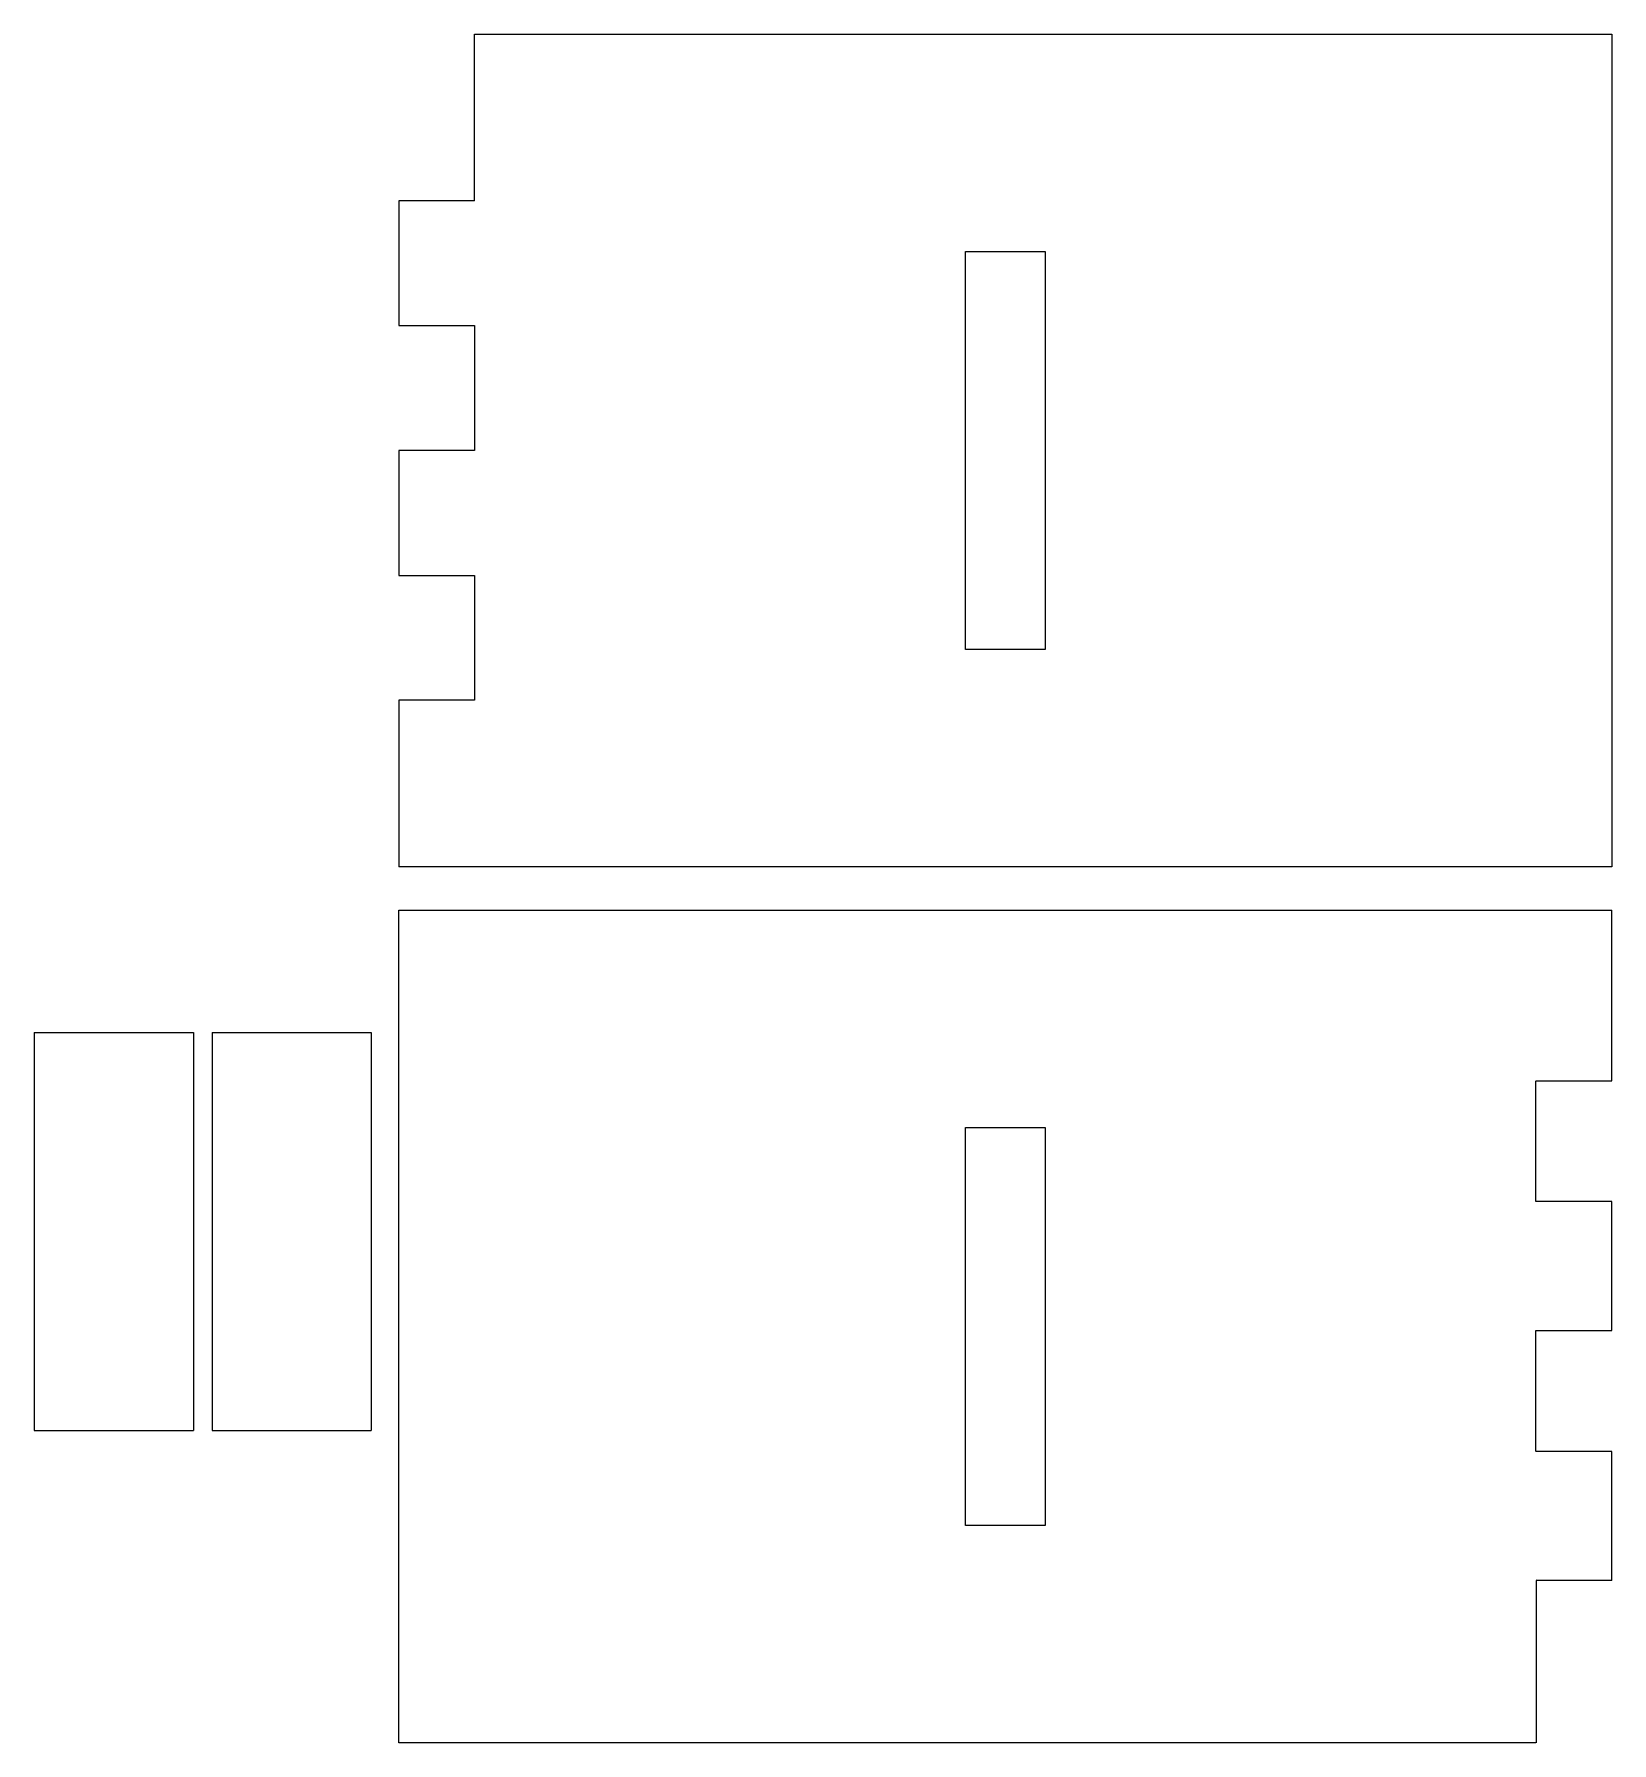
# Model space of a CAD drawing. Header units: inches. Extents: x 0.68 to 8.36, y -4.82 to -0.59.
# Drawn here: x 0.681 to 4.582, y -4.819 to -0.592 of the extents above; entities that cross this region are included whole.
import ezdxf

# ---------------------------------------------------------------- set-up
doc = ezdxf.new("R2010")
doc.units = ezdxf.units.IN
doc.header["$MEASUREMENT"] = 0
doc.layers.add('Layer 1', color=7, linetype='Continuous')

# ---------------------------------------------------------------- blocks, each defined once
blk = doc.blocks.new('block 3')
at = {"layer": 'Layer 1', "color": 7, "lineweight": 5, "true_color": 0xffffff}
for points in [[(1.77, -0.5921), (1.8274, -0.5921), (4.5079, -0.5921), (4.5825, -0.5921)], [(1.77, -1.0041), (1.77, -0.5921)], [(4.5825, -0.5921), (4.5825, -2.6521)], [(1.77, -1.0041), (1.5825, -1.0041), (1.5825, -1.3131)], [(1.5825, -1.3131), (1.77, -1.3131)], [(1.77, -1.3131), (1.77, -1.4161), (1.77, -1.5191), (1.77, -1.6221)], [(1.77, -1.6221), (1.5825, -1.6221), (1.5825, -1.9311), (1.77, -1.9311)], [(1.77, -1.931), (1.77, -2.0341), (1.77, -2.137), (1.77, -2.24)], [(1.77, -2.24), (1.5825, -2.24), (1.5825, -2.652)], [(4.5825, -2.652), (4.5213, -2.652), (1.5825, -2.652)]]:
    blk.add_lwpolyline(points, dxfattribs=at)
blk = doc.blocks.new('block 2')
at = {"layer": 'Layer 1', "color": 7, "lineweight": 5, "true_color": 0xffffff}
blk.add_lwpolyline([(3.1809, -2.1142), (2.9841, -2.1142), (2.9841, -1.13), (3.1809, -1.13), (3.1809, -2.1142)], dxfattribs=at)
at = {"layer": 'Layer 1'}
blk.add_blockref('block 3', (0, 0), dxfattribs=at)
blk = doc.blocks.new('block 4')
at = {"layer": 'Layer 1', "color": 7, "lineweight": 5, "true_color": 0xffffff}
for points in [[(4.5805, -2.7592), (4.5805, -2.7592)], [(4.5825, -2.7592), (4.5825, -2.7592)]]:
    blk.add_lwpolyline(points, dxfattribs=at)
blk = doc.blocks.new('block 6')
at = {"layer": 'Layer 1', "color": 7, "lineweight": 5, "true_color": 0xffffff}
for points in [[(4.3949, -4.8189), (4.341, -4.8189), (1.6605, -4.8189), (1.5825, -4.8189), (1.5825, -4.8036), (1.5825, -2.759), (1.6437, -2.759), (4.5825, -2.759)], [(4.395, -3.181), (4.5824, -3.181), (4.5824, -2.759)], [(4.3949, -3.48), (4.3949, -3.3804), (4.3949, -3.2807), (4.3949, -3.181)], [(4.3949, -3.799), (4.5824, -3.799), (4.5824, -3.48), (4.3949, -3.48)], [(4.3949, -4.098), (4.3949, -3.9984), (4.3949, -3.8987), (4.3949, -3.799)], [(4.5825, -4.098), (4.395, -4.098)], [(4.5825, -4.4171), (4.5825, -4.098)], [(4.395, -4.4145), (4.395, -4.4145)], [(4.395, -4.4171), (4.395, -4.819)], [(4.5825, -4.4171), (4.395, -4.4171)], [(4.5825, -4.4145), (4.5825, -4.4145)]]:
    blk.add_lwpolyline(points, dxfattribs=at)
blk = doc.blocks.new('block 5')
at = {"layer": 'Layer 1', "color": 7, "lineweight": 5, "true_color": 0xffffff}
blk.add_lwpolyline([(3.1809, -4.2812), (2.9841, -4.2812), (2.9841, -3.2969), (3.1809, -3.2969), (3.1809, -4.2812)], dxfattribs=at)
at = {"layer": 'Layer 1'}
blk.add_blockref('block 6', (0, 0), dxfattribs=at)
blk = doc.blocks.new('block 7')
at = {"layer": 'Layer 1', "color": 7, "lineweight": 5, "true_color": 0xffffff}
for points in [[(0.6807, -3.0619), (1.0744, -3.0619)], [(0.6807, -3.0619), (0.6807, -4.0461)], [(1.0744, -3.0619), (1.0744, -4.0461)], [(0.6807, -4.0461), (1.0744, -4.0461)]]:
    blk.add_lwpolyline(points, dxfattribs=at)
blk = doc.blocks.new('block 8')
at = {"layer": 'Layer 1', "color": 7, "lineweight": 5, "true_color": 0xffffff}
for points in [[(1.1205, -3.0619), (1.5142, -3.0619)], [(1.1205, -3.0619), (1.1205, -4.0461)], [(1.5142, -3.0619), (1.5142, -4.0461)], [(1.1205, -4.0461), (1.5142, -4.0461)]]:
    blk.add_lwpolyline(points, dxfattribs=at)

msp = doc.modelspace()

# ---------------------------------------------------------------- block references
at = {"layer": 'Layer 1'}
for name in ['block 2', 'block 5', 'block 4', 'block 7', 'block 8']:
    msp.add_blockref(name, (0, 0), dxfattribs=at)

doc.saveas('drawing.dxf')
